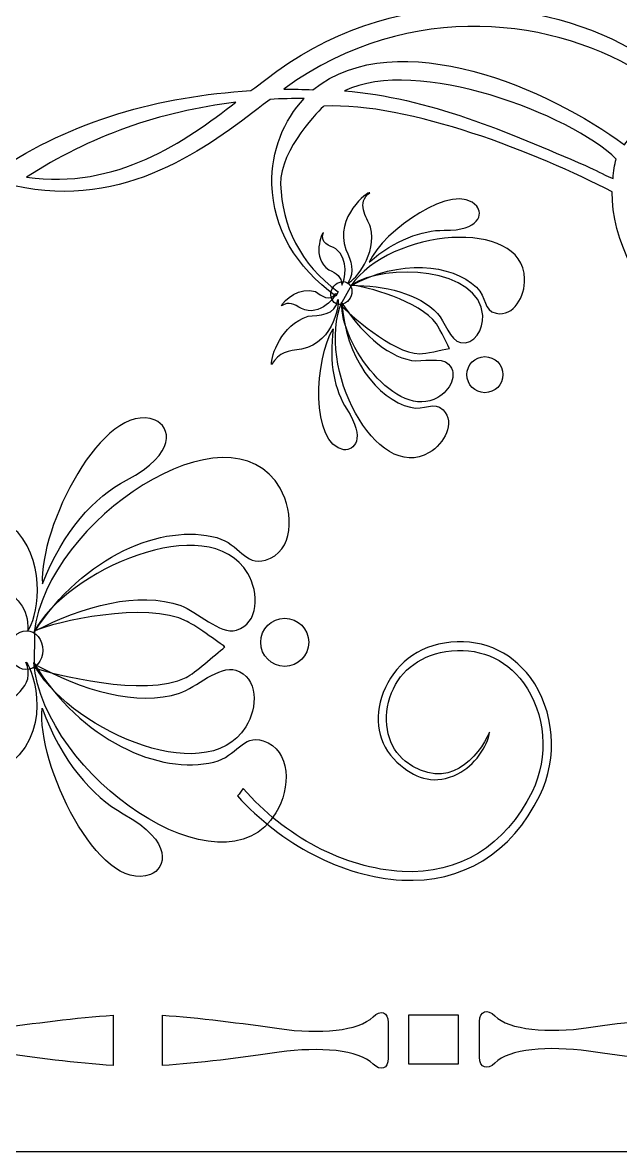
# Model space of a CAD drawing. Header units: millimetres. Extents: x -106 to 106, y -106 to 106.
# Drawn here: x -21.13 to -7.94, y -105.66 to -80.76 of the extents above; entities that cross this region are included whole.
import ezdxf

# ---------------------------------------------------------------- set-up
doc = ezdxf.new("R2010")
doc.units = ezdxf.units.MM
doc.header["$MEASUREMENT"] = 0
doc.layers.add('layer 1', color=7, linetype='Continuous')

msp = doc.modelspace()

# ---------------------------------------------------------------- linework, layer by layer
at = {"layer": 'layer 1', "color": 7}
msp.add_open_spline([(105.6569, -105.6569), (105.6569, -105.6569), (-106.0097, -105.6569), (-106.0097, -105.6569), (-106.0097, -105.6569), (-106.0097, -105.6569), (-106.0097, 106.0097), (-106.0097, 106.0097), (-106.0097, 106.0097), (-106.0097, 106.0097), (105.6569, 106.0097), (105.6569, 106.0097), (105.6569, 106.0097), (105.6569, 106.0097), (105.6569, -105.6569), (105.6569, -105.6569)], degree=3, knots=[0, 0, 0, 0, 0.2, 0.2, 0.2, 0.2, 0.4, 0.4, 0.4, 0.4, 0.6, 0.6, 0.6, 0.6, 1, 1, 1, 1], dxfattribs=at)
at = {"layer": 'layer 1', "color": 250}
for points, knots in [([(3.5767, -83.1618), (3.5112, -83.1291), (3.4475, -83.0963), (3.3847, -83.0633), (3.3847, -83.0633), (2.9172, -84.0269), (2.3078, -84.6777), (1.6136, -85.1024), (1.6136, -85.1024), (-0.4487, -85.6402), (-2.0947, -84.5674), (-3.4196, -83.7016), (-3.4196, -83.7016), (-3.8803, -83.3995), (-4.4717, -83.0102), (-4.8396, -82.8483), (-4.8396, -82.8483), (-5.2701, -82.6585), (-5.7714, -82.5031), (-6.1574, -82.5186), (-6.1574, -82.5186), (-6.5851, -82.1345), (-6.9117, -81.8434), (-7.3089, -81.5819), (-7.3089, -81.5819), (-9.3458, -80.238), (-12.6753, -79.7935), (-15.5218, -81.832), (-15.5218, -81.832), (-15.5218, -81.832), (-16.01, -82.1982), (-16.01, -82.1982), (-16.01, -82.1982), (-16.0367, -82.2192), (-16.0658, -82.242), (-16.0934, -82.2633), (-16.0934, -82.2633), (-18.1231, -82.3829), (-20.0251, -82.9234), (-21.6997, -84.032), (-21.6997, -84.032), (-22.3476, -83.8474), (-23.0382, -83.5194), (-23.7763, -82.9875), (-23.7763, -82.9875), (-23.7763, -82.9875), (-23.8889, -83.1432), (-23.8889, -83.1432), (-23.8889, -83.1432), (-23.2017, -83.6393), (-22.5514, -83.9724), (-21.9364, -84.1857), (-21.9364, -84.1857), (-22.3176, -84.4537), (-22.6904, -84.7435), (-23.0449, -85.0745), (-23.0449, -85.0745), (-24.2155, -86.168), (-25.4261, -89.2417), (-24.7715, -91.6581), (-24.7715, -91.6581), (-24.3885, -93.0706), (-23.0642, -94.2468), (-21.421, -94.6732), (-21.421, -94.6732), (-21.421, -94.6732), (-21.3731, -94.5286), (-21.3731, -94.5286), (-21.3731, -94.5286), (-22.884, -94.182), (-24.0643, -93.1674), (-24.4279, -91.8269), (-24.4279, -91.8269), (-25.0544, -89.5159), (-23.6392, -86.4353), (-22.7235, -85.5244), (-22.7235, -85.5244), (-22.2828, -85.0866), (-21.8067, -84.7086), (-21.3116, -84.3634), (-21.3116, -84.3634), (-18.8589, -84.9068), (-17.0311, -83.5015), (-15.82, -82.5682), (-15.82, -82.5682), (-15.82, -82.5682), (-15.6701, -82.4555), (-15.6701, -82.4555), (-15.6701, -82.4555), (-15.4212, -82.4414), (-15.1699, -82.438), (-14.9167, -82.4387), (-14.9167, -82.4387), (-15.3713, -82.9086), (-15.6472, -83.6003), (-15.6293, -84.3279), (-15.6293, -84.3279), (-15.6061, -85.3009), (-15.1001, -86.1573), (-14.2189, -86.7943), (-14.2189, -86.7943), (-14.2189, -86.7943), (-14.1708, -86.6985), (-14.1708, -86.6985), (-14.1708, -86.6985), (-15.0016, -86.0967), (-15.414, -85.2337), (-15.4371, -84.3228), (-15.4371, -84.3228), (-15.4559, -83.5576), (-14.5425, -82.6461), (-14.4809, -82.6065), (-14.4809, -82.6065), (-12.6075, -82.5186), (-9.7675, -83.641), (-8.1187, -84.4975), (-8.1187, -84.4975), (-8.1519, -85.5086), (-7.4779, -86.846), (-6.3913, -87.8619), (-6.3913, -87.8619), (-6.3913, -87.8619), (-6.289, -87.7675), (-6.289, -87.7675), (-6.289, -87.7675), (-7.3223, -86.8019), (-7.6758, -85.6667), (-7.5874, -84.7376), (-7.5874, -84.7376), (-6.4993, -85.2047), (-5.3574, -85.6643), (-4.2677, -85.943), (-4.2677, -85.943), (-1.5697, -86.6327), (1.81, -86.8539), (3.5767, -83.1618)], [0, 0, 0, 0, 0.0285714, 0.0285714, 0.0285714, 0.0285714, 0.0571429, 0.0571429, 0.0571429, 0.0571429, 0.0857143, 0.0857143, 0.0857143, 0.0857143, 0.1142857, 0.1142857, 0.1142857, 0.1142857, 0.1428571, 0.1428571, 0.1428571, 0.1428572, 0.1714286, 0.1714286, 0.1714286, 0.1714286, 0.2, 0.2, 0.2, 0.2, 0.2285714, 0.2285714, 0.2285714, 0.2285714, 0.2571429, 0.2571429, 0.2571429, 0.2571429, 0.2857143, 0.2857143, 0.2857143, 0.2857143, 0.3142857, 0.3142857, 0.3142857, 0.3142857, 0.3428571, 0.3428571, 0.3428571, 0.3428572, 0.3714286, 0.3714286, 0.3714286, 0.3714286, 0.4, 0.4, 0.4, 0.4, 0.4285714, 0.4285714, 0.4285714, 0.4285714, 0.4571429, 0.4571429, 0.4571429, 0.4571429, 0.4857143, 0.4857143, 0.4857143, 0.4857143, 0.5142857, 0.5142857, 0.5142857, 0.5142857, 0.5428571, 0.5428571, 0.5428571, 0.5428572, 0.5714286, 0.5714286, 0.5714286, 0.5714286, 0.6, 0.6, 0.6, 0.6, 0.6285714, 0.6285714, 0.6285714, 0.6285714, 0.6571429, 0.6571429, 0.6571429, 0.6571429, 0.6857143, 0.6857143, 0.6857143, 0.6857143, 0.7142857, 0.7142857, 0.7142857, 0.7142857, 0.7428571, 0.7428571, 0.7428571, 0.7428572, 0.7714286, 0.7714286, 0.7714286, 0.7714286, 0.8, 0.8, 0.8, 0.8, 0.8285714, 0.8285714, 0.8285714, 0.8285714, 0.8571429, 0.8571429, 0.8571429, 0.8571429, 0.8857143, 0.8857143, 0.8857143, 0.8857143, 0.9142857, 0.9142857, 0.9142857, 0.9142857, 0.9428571, 0.9428571, 0.9428571, 0.9428572, 1, 1, 1, 1]), ([(-6.546, -82.5534), (-6.546, -82.5534), (-6.546, -82.5534), (-6.546, -82.5534), (-6.546, -82.5534), (-7.0007, -82.6629), (-7.7121, -83.23), (-7.8491, -83.4594), (-7.8491, -83.4594), (-9.4846, -82.2364), (-12.8512, -80.7547), (-14.7257, -82.2426), (-14.7257, -82.2426), (-14.9396, -82.2364), (-15.1554, -82.2254), (-15.3673, -82.2272), (-15.3673, -82.2272), (-15.3673, -82.2272), (-15.3375, -82.2051), (-15.3375, -82.2051), (-15.3375, -82.2051), (-12.5654, -80.2207), (-9.3243, -80.652), (-7.3432, -81.9598), (-7.3432, -81.9598), (-7.0641, -82.1441), (-6.8433, -82.2943), (-6.546, -82.5534)], [0, 0, 0, 0, 0.125, 0.125, 0.125, 0.125, 0.25, 0.25, 0.25, 0.25, 0.375, 0.375, 0.375, 0.375, 0.5, 0.5, 0.5, 0.5, 0.625, 0.625, 0.625, 0.625, 0.75, 0.75, 0.75, 0.75, 1, 1, 1, 1]), ([(-14.028, -82.2705), (-14.028, -82.2705), (-14.028, -82.2705), (-14.028, -82.2705), (-14.028, -82.2705), (-12.4412, -81.4916), (-9.0375, -82.7835), (-8.0303, -83.773), (-8.0303, -83.773), (-8.0697, -83.8928), (-8.0877, -84.0427), (-8.1009, -84.2015), (-8.1009, -84.2015), (-8.3753, -84.0851), (-8.442, -84.0341), (-8.7126, -83.917), (-8.7126, -83.917), (-10.4202, -83.1752), (-12.1852, -82.4132), (-14.028, -82.2705)], [0, 0, 0, 0, 0.1666667, 0.1666667, 0.1666667, 0.1666667, 0.3333333, 0.3333333, 0.3333333, 0.3333333, 0.5, 0.5, 0.5, 0.5, 0.6666667, 0.6666667, 0.6666667, 0.6666667, 1, 1, 1, 1]), ([(-16.4229, -82.5186), (-16.4229, -82.5186), (-16.4229, -82.5186), (-16.4229, -82.5186), (-16.4229, -82.5186), (-17.5355, -83.3792), (-19.0625, -84.453), (-21.0419, -84.1719), (-21.0419, -84.1719), (-19.6615, -83.2721), (-18.0976, -82.7198), (-16.4229, -82.5186)], [0, 0, 0, 0, 0.25, 0.25, 0.25, 0.25, 0.5, 0.5, 0.5, 0.5, 1, 1, 1, 1]), ([(-13.4841, -86.0436), (-13.1795, -85.3625), (-11.5991, -84.2329), (-11.1099, -84.8116), (-11.1099, -84.8116), (-10.9671, -84.9788), (-11.0408, -85.3519), (-11.8304, -85.3429), (-11.8304, -85.3429), (-12.3126, -85.337), (-12.9099, -85.5517), (-13.4841, -86.0436)], [0, 0, 0, 0, 0.25, 0.25, 0.25, 0.25, 0.5, 0.5, 0.5, 0.5, 1, 1, 1, 1]), ([(-13.4689, -84.5144), (-13.7703, -84.729), (-13.5454, -85.0576), (-13.451, -85.2712), (-13.451, -85.2712), (-13.3128, -85.8789), (-13.7762, -86.425), (-13.9538, -86.5097), (-13.9538, -86.5097), (-13.7932, -86.2307), (-13.882, -86.0391), (-13.9993, -85.7659), (-13.9993, -85.7659), (-14.2528, -85.0428), (-13.5008, -84.4723), (-13.4689, -84.5144)], [0, 0, 0, 0, 0.2, 0.2, 0.2, 0.2, 0.4, 0.4, 0.4, 0.4, 0.6, 0.6, 0.6, 0.6, 1, 1, 1, 1]), ([(-13.8897, -86.5676), (-13.0221, -85.3119), (-10.0913, -85.0425), (-10.0531, -86.4122), (-10.0531, -86.4122), (-10.0424, -86.7981), (-10.2891, -87.2559), (-10.682, -87.1722), (-10.682, -87.1722), (-10.9693, -87.1126), (-10.882, -86.8219), (-11.1175, -86.5986), (-11.1175, -86.5986), (-11.6609, -86.0819), (-12.8211, -85.9668), (-13.8897, -86.5676)], [0, 0, 0, 0, 0.2, 0.2, 0.2, 0.2, 0.4, 0.4, 0.4, 0.4, 0.6, 0.6, 0.6, 0.6, 1, 1, 1, 1]), ([(-14.4893, -85.3904), (-14.5925, -85.6175), (-14.3481, -85.6853), (-14.2189, -85.7494), (-14.2189, -85.7494), (-13.9295, -85.9875), (-14.0124, -86.4419), (-14.0871, -86.5545), (-14.0871, -86.5545), (-14.0897, -86.355), (-14.2068, -86.2975), (-14.37, -86.2135), (-14.37, -86.2135), (-14.7668, -85.9668), (-14.5233, -85.3832), (-14.4893, -85.3904)], [0, 0, 0, 0, 0.2, 0.2, 0.2, 0.2, 0.4, 0.4, 0.4, 0.4, 0.6, 0.6, 0.6, 0.6, 1, 1, 1, 1]), ([(-13.8808, -86.5545), (-13.1344, -86.0429), (-11.0287, -86.1763), (-10.9767, -87.2205), (-10.9767, -87.2205), (-10.9619, -87.5243), (-11.1603, -87.8867), (-11.4713, -87.8206), (-11.4713, -87.8206), (-11.6972, -87.7734), (-11.8216, -87.3479), (-11.9775, -87.1757), (-11.9775, -87.1757), (-12.3801, -86.7344), (-13.1464, -86.56), (-13.8808, -86.5545)], [0, 0, 0, 0, 0.2, 0.2, 0.2, 0.2, 0.4, 0.4, 0.4, 0.4, 0.6, 0.6, 0.6, 0.6, 1, 1, 1, 1]), ([(-14.2203, -86.7371), (-14.3577, -86.9438), (-14.5452, -86.7719), (-14.6673, -86.6961), (-14.6673, -86.6961), (-15.0216, -86.5755), (-15.3627, -86.8853), (-15.4195, -87.0086), (-15.4195, -87.0086), (-15.248, -86.9049), (-15.1382, -86.9748), (-14.9799, -87.0685), (-14.9799, -87.0685), (-14.5622, -87.2763), (-14.1967, -86.7612), (-14.2203, -86.7371)], [0, 0, 0, 0, 0.2, 0.2, 0.2, 0.2, 0.4, 0.4, 0.4, 0.4, 0.6, 0.6, 0.6, 0.6, 1, 1, 1, 1]), ([(-13.97, -86.4987), (-14.0781, -86.4405), (-14.2218, -86.4946), (-14.2925, -86.621), (-14.2925, -86.621), (-14.3615, -86.7478), (-14.3305, -86.8994), (-14.2227, -86.9579), (-14.2227, -86.9579), (-14.114, -87.0176), (-13.97, -86.9624), (-13.9006, -86.8363), (-13.9006, -86.8363), (-13.8311, -86.7096), (-13.8625, -86.558), (-13.97, -86.4987)], [0, 0, 0, 0, 0.2, 0.2, 0.2, 0.2, 0.4, 0.4, 0.4, 0.4, 0.6, 0.6, 0.6, 0.6, 1, 1, 1, 1]), ([(-13.8758, -86.5511), (-13.5784, -86.5769), (-12.361, -86.8963), (-12.0013, -87.4051), (-12.0013, -87.4051), (-11.9248, -87.5133), (-11.7107, -87.9433), (-11.7138, -87.9495), (-11.7138, -87.9495), (-11.9002, -87.9805), (-12.2299, -88.0687), (-12.3687, -88.0652), (-12.3687, -88.0652), (-12.99, -88.0497), (-13.9281, -87.1747), (-14.1162, -86.9897), (-14.1162, -86.9897), (-14.1162, -86.9897), (-13.8758, -86.5511), (-13.8758, -86.5511)], [0, 0, 0, 0, 0.1666667, 0.1666667, 0.1666667, 0.1666667, 0.3333333, 0.3333333, 0.3333333, 0.3333333, 0.5, 0.5, 0.5, 0.5, 0.6666667, 0.6666667, 0.6666667, 0.6666667, 1, 1, 1, 1]), ([(-14.1776, -86.8674), (-14.2065, -87.237), (-14.6028, -87.2105), (-14.833, -87.238), (-14.833, -87.238), (-15.4229, -87.4296), (-15.6543, -88.1093), (-15.6357, -88.3057), (-15.6357, -88.3057), (-15.4789, -88.0249), (-15.27, -88.0025), (-14.9766, -87.9653), (-14.9766, -87.9653), (-14.2277, -87.8147), (-14.1252, -86.8732), (-14.1776, -86.8674)], [0, 0, 0, 0, 0.2, 0.2, 0.2, 0.2, 0.4, 0.4, 0.4, 0.4, 0.6, 0.6, 0.6, 0.6, 1, 1, 1, 1]), ([(-14.0856, -86.9245), (-14.6793, -88.3305), (-13.334, -90.9481), (-12.157, -90.2449), (-12.157, -90.2449), (-11.8263, -90.0468), (-11.5718, -89.5924), (-11.854, -89.3054), (-11.854, -89.3054), (-12.0581, -89.097), (-12.2564, -89.3247), (-12.5721, -89.2465), (-12.5721, -89.2465), (-13.2989, -89.0653), (-14.0191, -88.1479), (-14.0856, -86.9245)], [0, 0, 0, 0, 0.2, 0.2, 0.2, 0.2, 0.4, 0.4, 0.4, 0.4, 0.6, 0.6, 0.6, 0.6, 1, 1, 1, 1]), ([(-14.0911, -86.9386), (-14.1228, -87.8423), (-12.8808, -89.5487), (-11.9716, -89.0319), (-11.9716, -89.0319), (-11.7064, -88.8814), (-11.5078, -88.5193), (-11.7296, -88.2922), (-11.7296, -88.2922), (-11.8917, -88.1269), (-12.3177, -88.2495), (-12.5463, -88.2113), (-12.5463, -88.2113), (-13.1333, -88.1086), (-13.6932, -87.555), (-14.0911, -86.9386)], [0, 0, 0, 0, 0.2, 0.2, 0.2, 0.2, 0.4, 0.4, 0.4, 0.4, 0.6, 0.6, 0.6, 0.6, 1, 1, 1, 1]), ([(-14.2747, -87.5157), (-14.6849, -88.1372), (-14.7901, -90.0775), (-14.0401, -90.1809), (-14.0401, -90.1809), (-13.8222, -90.2101), (-13.5469, -89.9476), (-13.9784, -89.2868), (-13.9784, -89.2868), (-14.2413, -88.8838), (-14.3811, -88.2647), (-14.2747, -87.5157)], [0, 0, 0, 0, 0.25, 0.25, 0.25, 0.25, 0.5, 0.5, 0.5, 0.5, 1, 1, 1, 1]), ([(-10.5308, -88.5265), (-10.5308, -88.307), (-10.7092, -88.1293), (-10.9288, -88.1293), (-10.9288, -88.1293), (-11.1485, -88.1293), (-11.3264, -88.307), (-11.3264, -88.5265), (-11.3264, -88.5265), (-11.3264, -88.746), (-11.1485, -88.9241), (-10.9288, -88.9241), (-10.9288, -88.9241), (-10.7092, -88.9241), (-10.5308, -88.746), (-10.5308, -88.5265)], [0, 0, 0, 0, 0.2, 0.2, 0.2, 0.2, 0.4, 0.4, 0.4, 0.4, 0.6, 0.6, 0.6, 0.6, 1, 1, 1, 1]), ([(-20.8772, -94.2106), (-20.5887, -91.7273), (-16.5588, -89.0801), (-15.4488, -91.0332), (-15.4488, -91.0332), (-15.1363, -91.5816), (-15.1406, -92.4346), (-15.773, -92.6162), (-15.773, -92.6162), (-16.2334, -92.7485), (-16.3338, -92.2627), (-16.8446, -92.1208), (-16.8446, -92.1208), (-18.028, -91.7921), (-19.7948, -92.519), (-20.8772, -94.2106)], [0, 0, 0, 0, 0.2, 0.2, 0.2, 0.2, 0.4, 0.4, 0.4, 0.4, 0.6, 0.6, 0.6, 0.6, 1, 1, 1, 1]), ([(-20.6927, -93.1398), (-20.7773, -91.9213), (-19.3621, -89.0719), (-18.2092, -89.5304), (-18.2092, -89.5304), (-17.8741, -89.6644), (-17.6924, -90.2597), (-18.8417, -90.8543), (-18.8417, -90.8543), (-19.5435, -91.2175), (-20.2413, -91.9878), (-20.6927, -93.1398)], [0, 0, 0, 0, 0.25, 0.25, 0.25, 0.25, 0.5, 0.5, 0.5, 0.5, 1, 1, 1, 1]), ([(-21.848, -90.9184), (-22.1194, -91.4597), (-21.5404, -91.7618), (-21.2402, -91.9981), (-21.2402, -91.9981), (-20.5729, -92.7709), (-20.8214, -93.9174), (-21.0133, -94.1764), (-21.0133, -94.1764), (-20.9969, -93.65), (-21.2712, -93.4406), (-21.6522, -93.1357), (-21.6522, -93.1357), (-22.5765, -92.2858), (-21.9275, -90.8819), (-21.848, -90.9184)], [0, 0, 0, 0, 0.2, 0.2, 0.2, 0.2, 0.4, 0.4, 0.4, 0.4, 0.6, 0.6, 0.6, 0.6, 1, 1, 1, 1]), ([(-20.8733, -94.1865), (-20.1891, -92.8704), (-17.0404, -91.4414), (-16.1624, -92.9121), (-16.1624, -92.9121), (-15.9063, -93.3397), (-15.9144, -94.0166), (-16.4146, -94.1613), (-16.4146, -94.1613), (-16.7788, -94.2657), (-17.2861, -93.7462), (-17.6431, -93.6191), (-17.6431, -93.6191), (-18.5645, -93.2894), (-19.808, -93.628), (-20.8733, -94.1865)], [0, 0, 0, 0, 0.2, 0.2, 0.2, 0.2, 0.4, 0.4, 0.4, 0.4, 0.6, 0.6, 0.6, 0.6, 1, 1, 1, 1]), ([(-20.8681, -94.1754), (-20.4197, -93.9846), (-18.4135, -93.5088), (-17.5012, -93.9667), (-17.5012, -93.9667), (-17.3071, -94.0655), (-16.6665, -94.5234), (-16.6665, -94.5323), (-16.6665, -94.5323), (-16.9118, -94.7225), (-17.321, -95.1022), (-17.5243, -95.2059), (-17.5243, -95.2059), (-18.4348, -95.6599), (-20.4642, -95.119), (-20.8791, -94.995), (-20.8791, -94.995), (-20.8791, -94.995), (-20.8681, -94.1754), (-20.8681, -94.1754)], [0, 0, 0, 0, 0.1666667, 0.1666667, 0.1666667, 0.1666667, 0.3333333, 0.3333333, 0.3333333, 0.3333333, 0.5, 0.5, 0.5, 0.5, 0.6666667, 0.6666667, 0.6666667, 0.6666667, 1, 1, 1, 1]), ([(-14.8164, -94.4293), (-14.8164, -94.1362), (-15.054, -93.8988), (-15.3466, -93.8988), (-15.3466, -93.8988), (-15.6395, -93.8988), (-15.877, -94.1362), (-15.877, -94.4293), (-15.877, -94.4293), (-15.877, -94.7222), (-15.6395, -94.9592), (-15.3466, -94.9592), (-15.3466, -94.9592), (-15.054, -94.9592), (-14.8164, -94.7222), (-14.8164, -94.4293)], [0, 0, 0, 0, 0.2, 0.2, 0.2, 0.2, 0.4, 0.4, 0.4, 0.4, 0.6, 0.6, 0.6, 0.6, 1, 1, 1, 1]), ([(-21.0457, -94.1733), (-21.2471, -94.1709), (-21.4136, -94.3608), (-21.4169, -94.5981), (-21.4169, -94.5981), (-21.419, -94.8345), (-21.2584, -95.0288), (-21.0567, -95.0308), (-21.0567, -95.0308), (-20.8545, -95.0336), (-20.689, -94.8431), (-20.6855, -94.6071), (-20.6855, -94.6071), (-20.6826, -94.3708), (-20.844, -94.1754), (-21.0457, -94.1733)], [0, 0, 0, 0, 0.2, 0.2, 0.2, 0.2, 0.4, 0.4, 0.4, 0.4, 0.6, 0.6, 0.6, 0.6, 1, 1, 1, 1]), ([(-9.7184, -97.8072), (-10.344, -99.0823), (-11.4253, -99.7441), (-12.7623, -99.6735), (-12.7623, -99.6735), (-14.0656, -99.6059), (-15.4348, -98.88), (-16.3883, -97.8158), (-16.3883, -97.8158), (-16.3442, -97.7614), (-16.3032, -97.7073), (-16.2651, -97.6512), (-16.2651, -97.6512), (-15.3566, -98.704), (-14.0324, -99.4171), (-12.7534, -99.4833), (-12.7534, -99.4833), (-11.4974, -99.5491), (-10.4811, -98.9231), (-9.8886, -97.7239), (-9.8886, -97.7239), (-9.5107, -96.9563), (-9.5875, -95.991), (-10.0801, -95.323), (-10.0801, -95.323), (-10.4884, -94.769), (-11.0964, -94.5255), (-11.7932, -94.6347), (-11.7932, -94.6347), (-12.4256, -94.7363), (-12.8503, -95.1104), (-13.027, -95.6444), (-13.027, -95.6444), (-13.2084, -96.1953), (-13.0534, -96.7662), (-12.6893, -97.0469), (-12.6893, -97.0469), (-11.751, -97.7697), (-11.0652, -96.9508), (-10.8265, -96.4103), (-10.8265, -96.4103), (-10.8665, -96.7151), (-11.1638, -97.1544), (-11.5248, -97.3294), (-11.5248, -97.3294), (-12.0273, -97.5744), (-12.4142, -97.4497), (-12.793, -97.142), (-12.793, -97.142), (-13.2491, -96.7723), (-13.391, -96.206), (-13.2126, -95.6475), (-13.2126, -95.6475), (-13.0167, -95.0374), (-12.5335, -94.5596), (-11.823, -94.4455), (-11.823, -94.4455), (-11.0635, -94.3239), (-10.373, -94.6026), (-9.926, -95.2079), (-9.926, -95.2079), (-9.393, -95.9338), (-9.3081, -96.9783), (-9.7184, -97.8072)], [0, 0, 0, 0, 0.0588235, 0.0588235, 0.0588235, 0.0588235, 0.1176471, 0.1176471, 0.1176471, 0.1176471, 0.1764706, 0.1764706, 0.1764706, 0.1764706, 0.2352941, 0.2352941, 0.2352941, 0.2352941, 0.2941176, 0.2941176, 0.2941176, 0.2941177, 0.3529412, 0.3529412, 0.3529412, 0.3529412, 0.4117647, 0.4117647, 0.4117647, 0.4117647, 0.4705882, 0.4705882, 0.4705882, 0.4705882, 0.5294118, 0.5294118, 0.5294118, 0.5294118, 0.5882353, 0.5882353, 0.5882353, 0.5882353, 0.6470588, 0.6470588, 0.6470588, 0.6470588, 0.7058824, 0.7058824, 0.7058824, 0.7058824, 0.7647059, 0.7647059, 0.7647059, 0.7647059, 0.8235294, 0.8235294, 0.8235294, 0.8235294, 0.8823529, 0.8823529, 0.8823529, 0.882353, 1, 1, 1, 1]), ([(-21.0622, -94.8651), (-20.8193, -95.4219), (-21.4128, -95.6899), (-21.7249, -95.9063), (-21.7249, -95.9063), (-22.4304, -96.6376), (-22.2404, -97.7976), (-22.0625, -98.0687), (-22.0625, -98.0687), (-22.0529, -97.5409), (-21.7674, -97.3494), (-21.3714, -97.0686), (-21.3714, -97.0686), (-20.4053, -96.2749), (-20.982, -94.8334), (-21.0622, -94.8651)], [0, 0, 0, 0, 0.2, 0.2, 0.2, 0.2, 0.4, 0.4, 0.4, 0.4, 0.6, 0.6, 0.6, 0.6, 1, 1, 1, 1]), ([(-20.8855, -94.8765), (-20.6607, -97.367), (-16.7006, -100.1161), (-15.5406, -98.1924), (-15.5406, -98.1924), (-15.214, -97.6529), (-15.1966, -96.8002), (-15.8245, -96.6018), (-15.8245, -96.6018), (-16.281, -96.4571), (-16.3933, -96.9408), (-16.9083, -97.0693), (-16.9083, -97.0693), (-18.0998, -97.3673), (-19.8475, -96.5953), (-20.8855, -94.8765)], [0, 0, 0, 0, 0.2, 0.2, 0.2, 0.2, 0.4, 0.4, 0.4, 0.4, 0.6, 0.6, 0.6, 0.6, 1, 1, 1, 1]), ([(-20.8822, -94.9013), (-20.2318, -96.2346), (-17.1224, -97.7438), (-16.2053, -96.2959), (-16.2053, -96.2959), (-15.9385, -95.8752), (-15.9297, -95.1983), (-16.4258, -95.0419), (-16.4258, -95.0419), (-16.7876, -94.9265), (-17.3079, -95.4318), (-17.6681, -95.5514), (-17.6681, -95.5514), (-18.5974, -95.8566), (-19.8318, -95.487), (-20.8822, -94.9013)], [0, 0, 0, 0, 0.2, 0.2, 0.2, 0.2, 0.4, 0.4, 0.4, 0.4, 0.6, 0.6, 0.6, 0.6, 1, 1, 1, 1]), ([(-20.7026, -95.878), (-20.8185, -97.0924), (-19.4771, -99.9794), (-18.3122, -99.5505), (-18.3122, -99.5505), (-17.974, -99.4251), (-17.777, -98.8346), (-18.9106, -98.2107), (-18.9106, -98.2107), (-19.6025, -97.8296), (-20.2812, -97.0417), (-20.7026, -95.878)], [0, 0, 0, 0, 0.25, 0.25, 0.25, 0.25, 0.5, 0.5, 0.5, 0.5, 1, 1, 1, 1])]:
    msp.add_open_spline(points, degree=3, knots=knots, dxfattribs=at)
at = {"layer": 'layer 1'}
for points, knots in [([(-19.1362, -102.6542), (-19.9133, -102.7031), (-20.9136, -102.8336), (-21.7122, -102.9484), (-21.7122, -102.9484), (-22.6065, -103.0762), (-23.4705, -103.0011), (-23.7833, -102.6886), (-23.7833, -102.6886), (-23.9454, -102.5263), (-24.1198, -102.5804), (-24.1198, -102.8154), (-24.1198, -102.8154), (-24.1198, -103.0017), (-24.1198, -103.4172), (-24.1198, -103.6033), (-24.1198, -103.6033), (-24.1198, -103.8382), (-23.9454, -103.892), (-23.7833, -103.7294), (-23.7833, -103.7294), (-23.4705, -103.4172), (-22.6065, -103.3425), (-21.7122, -103.4703), (-21.7122, -103.4703), (-20.9136, -103.5847), (-19.9133, -103.7149), (-19.1362, -103.7642), (-19.1362, -103.7642), (-19.1362, -103.7642), (-19.1362, -102.6542), (-19.1362, -102.6542)], [0, 0, 0, 0, 0.1111111, 0.1111111, 0.1111111, 0.1111111, 0.2222222, 0.2222222, 0.2222222, 0.2222222, 0.3333333, 0.3333333, 0.3333333, 0.3333333, 0.4444444, 0.4444444, 0.4444444, 0.4444445, 0.5555556, 0.5555556, 0.5555556, 0.5555556, 0.6666667, 0.6666667, 0.6666667, 0.6666667, 0.7777778, 0.7777778, 0.7777778, 0.7777778, 1, 1, 1, 1]), ([(-13.3976, -102.6886), (-13.7099, -103.0011), (-14.5743, -103.0762), (-15.4689, -102.9484), (-15.4689, -102.9484), (-16.2679, -102.8336), (-17.2681, -102.7031), (-18.0452, -102.6542), (-18.0452, -102.6542), (-18.0452, -102.6542), (-18.0452, -103.7642), (-18.0452, -103.7642), (-18.0452, -103.7642), (-17.2681, -103.7156), (-16.2679, -103.5847), (-15.4689, -103.4703), (-15.4689, -103.4703), (-14.5743, -103.3425), (-13.7099, -103.4172), (-13.3976, -103.7294), (-13.3976, -103.7294), (-13.2351, -103.892), (-13.061, -103.8382), (-13.061, -103.6033), (-13.061, -103.6033), (-13.061, -103.4538), (-13.061, -102.9646), (-13.061, -102.8154), (-13.061, -102.8154), (-13.061, -102.5804), (-13.2351, -102.5263), (-13.3976, -102.6886)], [0, 0, 0, 0, 0.1111111, 0.1111111, 0.1111111, 0.1111111, 0.2222222, 0.2222222, 0.2222222, 0.2222222, 0.3333333, 0.3333333, 0.3333333, 0.3333333, 0.4444444, 0.4444444, 0.4444444, 0.4444445, 0.5555556, 0.5555556, 0.5555556, 0.5555556, 0.6666667, 0.6666667, 0.6666667, 0.6666667, 0.7777778, 0.7777778, 0.7777778, 0.7777778, 1, 1, 1, 1]), ([(-6.0649, -102.6328), (-6.8419, -102.6817), (-7.842, -102.8119), (-8.6406, -102.9266), (-8.6406, -102.9266), (-9.5351, -103.0545), (-10.399, -102.9797), (-10.7119, -102.6669), (-10.7119, -102.6669), (-10.8739, -102.5046), (-11.0484, -102.5587), (-11.0484, -102.794), (-11.0484, -102.794), (-11.0484, -102.9801), (-11.0484, -103.3959), (-11.0484, -103.5816), (-11.0484, -103.5816), (-11.0484, -103.8169), (-10.8739, -103.8706), (-10.7119, -103.7084), (-10.7119, -103.7084), (-10.399, -103.3959), (-9.5351, -103.3208), (-8.6406, -103.4489), (-8.6406, -103.4489), (-7.842, -103.563), (-6.8419, -103.6939), (-6.0649, -103.7424), (-6.0649, -103.7424), (-6.0649, -103.7424), (-6.0649, -102.6328), (-6.0649, -102.6328)], [0, 0, 0, 0, 0.1111111, 0.1111111, 0.1111111, 0.1111111, 0.2222222, 0.2222222, 0.2222222, 0.2222222, 0.3333333, 0.3333333, 0.3333333, 0.3333333, 0.4444444, 0.4444444, 0.4444444, 0.4444445, 0.5555556, 0.5555556, 0.5555556, 0.5555556, 0.6666667, 0.6666667, 0.6666667, 0.6666667, 0.7777778, 0.7777778, 0.7777778, 0.7777778, 1, 1, 1, 1]), ([(-12.6097, -102.6428), (-12.6097, -102.6428), (-12.6097, -103.7321), (-12.6097, -103.7321), (-12.6097, -103.7321), (-12.6097, -103.7321), (-11.5205, -103.7321), (-11.5205, -103.7321), (-11.5205, -103.7321), (-11.5205, -103.7321), (-11.5205, -102.6428), (-11.5205, -102.6428), (-11.5205, -102.6428), (-11.5205, -102.6428), (-12.6097, -102.6428), (-12.6097, -102.6428)], [0, 0, 0, 0, 0.2, 0.2, 0.2, 0.2, 0.4, 0.4, 0.4, 0.4, 0.6, 0.6, 0.6, 0.6, 1, 1, 1, 1])]:
    msp.add_open_spline(points, degree=3, knots=knots, dxfattribs=at)

doc.saveas('drawing.dxf')
